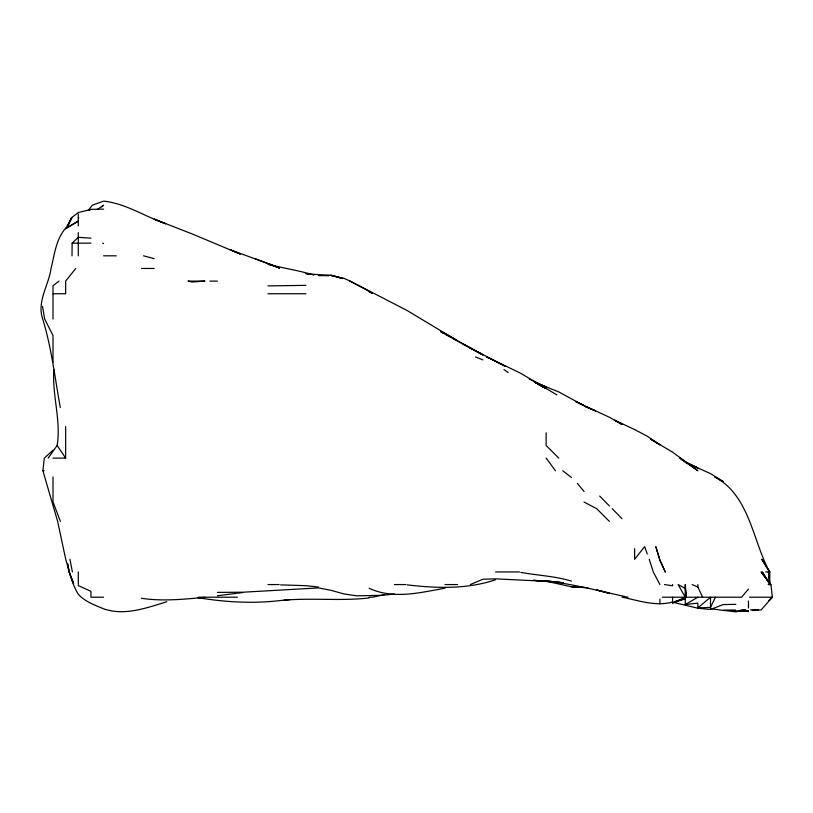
<?xml version="1.0" encoding="UTF-8"?>
<svg xmlns="http://www.w3.org/2000/svg" width="813" height="813" viewBox="0 0 813 813"><rect width="100%" height="100%" fill="white"/><g stroke="black" fill="none" stroke-linecap="round" stroke-linejoin="round"><path stroke-width="1.22" d="M53.851 369.62C51.971 395.047 61.199 420.118 57.154 445.483L48.16 458.126M72.001 255.821L72.144 243.168L78.292 237.335L90.944 238.148M769.647 584.567L769.85 571.925L761.832 559.283L769.444 571.925C752.767 540.36 749.281 495.066 714.729 476.957L723.153 481.52L710.511 473.613L685.227 462.251L697.869 468.054L682.188 460.168M166.807 601.752C146.584 607.86 124.684 616.163 103.586 608.805C94.694 605.035 84.918 601.63 78.292 594.262C71.707 583.582 69.166 571.193 65.731 559.283L57.611 521.346L42.906 470.768L44.288 458.126L53.008 450.229M68.231 224.784L71.331 217.884L78.292 212.528L90.944 209.439M715.46 597.209L710.511 607.382L697.869 607.911L697.869 603.155L685.227 604.567L685.227 598.764L674.881 601.559M68.231 225.262L71.839 217.884L65.65 228.646L78.292 221.085L65.65 228.646M88.221 210.516L92.245 205.242L103.586 201.126C125.832 203.504 144.866 216.492 165.659 223.778L154.165 219.093L192.092 233.9L240.374 254.134L230.028 249.693L279.459 267.802M75.751 268.463L65.65 281.105L65.65 293.747L53.008 293.747M65.65 228.199C55.833 239.449 54.562 254.571 51.026 268.463C48.719 285.485 36.656 301.511 42.713 319.042C51.615 347.964 54.888 377.954 60.304 407.547M748.448 589.09L741.619 597.209L662.321 597.209M769.941 584.567L762.32 571.925L770.318 584.567L761.09 571.925L770.917 584.567L772.35 597.209L761.192 609.862L752.238 610.492M768.864 600.522L772.32 597.209L749.545 597.209M769.748 599.689L772.35 597.209M101.777 206.817L103.586 205.242L97.265 209.48M697.869 607.911L710.511 597.209L710.511 609.496L697.869 608.215L672.575 602.179M59.003 281.105L53.008 285.759L53.008 319.042M685.227 604.567L697.869 597.209M88.83 210.404L90.944 209.358L103.586 209.134M672.575 597.209L672.575 602.992L685.227 597.209L685.227 584.567L686.446 597.209L685.227 588.399L678.133 584.567L685.227 597.209M470.27 584.567L482.912 579.232L495.554 578.846L546.133 581.325L533.491 580.289L558.775 582.586L546.133 581.173L571.427 586.813L587.86 587.687M710.511 609.496L723.153 604.567L735.795 604.344M672.575 602.992L685.227 598.764M495.554 579.74C467.008 589.415 436.581 588.327 407.049 584.852M444.985 588.195C419.996 592.626 393.38 599.608 369.112 588.256M384.061 594.72L372.486 597.209L369.112 597.209M622.108 597.209C638.693 600.482 655.613 606.722 672.575 602.027M217.386 595.756L242.67 592.535M739.383 610.644L745.358 609.862L735.795 611.874L723.153 610.289L735.795 610.319L723.153 610.431L710.511 608.642M369.112 597.972C339.722 601.285 310.129 597.494 280.607 600.502C253.056 603.846 225.191 602.148 197.935 597.687M394.407 594.059L381.764 595.319L356.47 595.827L343.828 593.907L331.186 590.35L318.533 587.911L242.67 592.23L217.386 592.392M204.744 597.342C183.758 599.283 162.488 601.468 141.513 598.297M284.052 600.167L289.804 599.618M735.795 611.122L748.448 610.695L740.856 610.197M267.965 285.881L305.891 285.363M78.292 217.884L78.861 217.884M72.144 243.168L90.944 243.168M103.586 255.821L116.229 255.821M141.513 268.463L154.165 268.463M209.825 281.105L217.386 281.105M267.965 293.747L305.891 293.747M53.008 458.126L65.65 458.126L65.65 426.581M42.906 470.768L44.065 470.768M495.554 571.925L519.466 571.925M765.724 571.925L769.85 571.925M267.965 584.567L279.184 584.567M394.407 584.567L405.768 584.567M444.985 584.567L457.628 584.567M664.485 584.567L672.575 585.756L672.575 584.567M768.163 584.567L770.917 584.567M103.586 597.209L90.944 597.209L90.944 591.336L78.292 585.584M198.413 597.209L237.406 597.209M750.45 609.862L758.163 609.862M328.655 275.688L318.533 275.546L331.186 275.058L342.68 278.513M328.655 275.587L305.891 273.615L309.346 274.327M571.427 586.813L584.069 587.525M280.607 584.872L305.891 585.675L318.533 587.047M558.775 582.118L563.379 582.819L546.133 580.858C573.795 584.191 600.797 591.325 627.982 597.209M740.399 610.502L748.448 611.63M520.848 572.382C537.688 575.513 554.923 576.031 571.427 581.122M313.94 275.089C298.828 270.373 283.219 268.27 267.965 264.174L279.459 267.873M609.354 593.124L596.712 589.953L609.354 593.602M342.68 278.544L331.186 275.495L343.828 278.331L350.21 281.105L407.049 310.475L457.628 340.871L441.54 331.684L482.912 354.976L458.583 341.694M143.545 255.821L154.165 258.636M255.312 258.747L279.459 268.005L267.965 263.422M475.514 356.968L482.912 359.895M692.097 584.567L697.869 587.037L702.605 597.209M537.302 383.766L546.133 387.781L536.377 382.811M489.06 358.187L486.896 356.968L520.848 373.36L556.875 394.905M102.631 243.168L103.586 243.615M349.885 281.105L369.112 291.318M486.926 356.968L505.046 366.155L463.349 344.326M529.273 379.01L546.133 387.039L534.68 382.262L558.775 391.927L584.069 405.707L575.634 401.561L609.354 417.252L622.006 424.467L614.679 420.189L634.648 429.559L647.29 436.235L659.932 444.792L651.508 439.772M470.27 348.076L482.912 354.661M584.069 502.058L596.712 508.704L609.354 521.346M533.491 381.307L535.289 382.262M538.572 384.559L546.133 388.584L535.909 382.832L546.133 388.594M444.985 334.214L450.25 337.07M452.353 338.218L457.628 341.104M650.451 438.99L672.575 452.17L697.869 470.768L679.841 458.126L685.227 461.693M503.979 369.62L508.206 372.527M562.779 470.768L571.427 477.475M558.775 458.126L546.133 445.483L546.133 432.841M599.679 496.062L609.354 505.92M612.23 508.704L622.006 518.694M577.413 483.41L584.069 491.499M546.133 458.126L555.482 470.768M57.154 445.483L65.65 458.126M659.932 584.567L653.286 571.925L649.241 559.283M60.355 521.346L53.008 501.845L53.008 476.885M647.29 554.039L644.597 546.641L634.648 559.283L634.648 548.653M69.938 559.283L72.398 571.925M67.703 563.876L69.227 571.925L73.587 583.419L69.044 571.925L67.631 563.876M42.54 306.389L44.685 319.042L53.008 335.484L53.008 362.415M770.013 584.567L768.427 571.925L769.281 580.777M748.448 601.041L748.448 608.094M697.869 584.567L697.869 587.037M659.932 599.14L659.932 603.947M78.292 214.053L78.292 225.851M78.292 232.65L78.292 255.821M78.292 571.925L78.292 584.567M204.744 281.105L192.092 282.009L187.996 281.105L204.744 281.105M587.687 407.547L584.974 406.409L595.583 410.921L587.667 407.547M372.09 293.229L369.112 291.674L372.08 293.229M442.821 332.954L440.666 331.684L442.821 332.954M665.288 571.925L659.932 560.289L655.786 546.641L659.932 560.147L665.288 571.925"/></g></svg>
